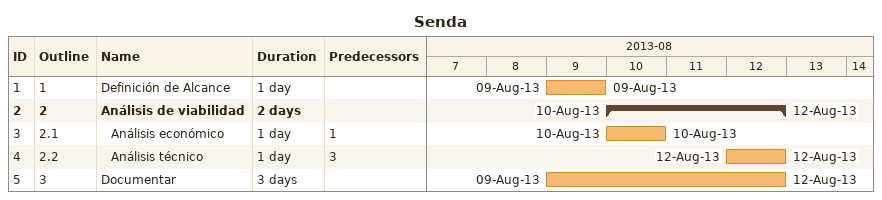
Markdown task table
Senda

| ID | WBS | Task | Duration | Start | Finish | Predecessors |
|---|---|---|---|---|---|---|
| 1 | 1 | Definición de Alcance | 1d | 2013-08-09 | 2013-08-09 |  |
| 2 | 2 | **Análisis de viabilidad** | 2d | 2013-08-10 | 2013-08-12 |  |
| 3 | 2.1 | Análisis económico | 1d | 2013-08-10 | 2013-08-10 | 1 |
| 4 | 2.2 | Análisis técnico | 1d | 2013-08-12 | 2013-08-12 | 3 |
| 5 | 3 | Documentar | 3d | 2013-08-09 | 2013-08-12 |  |
